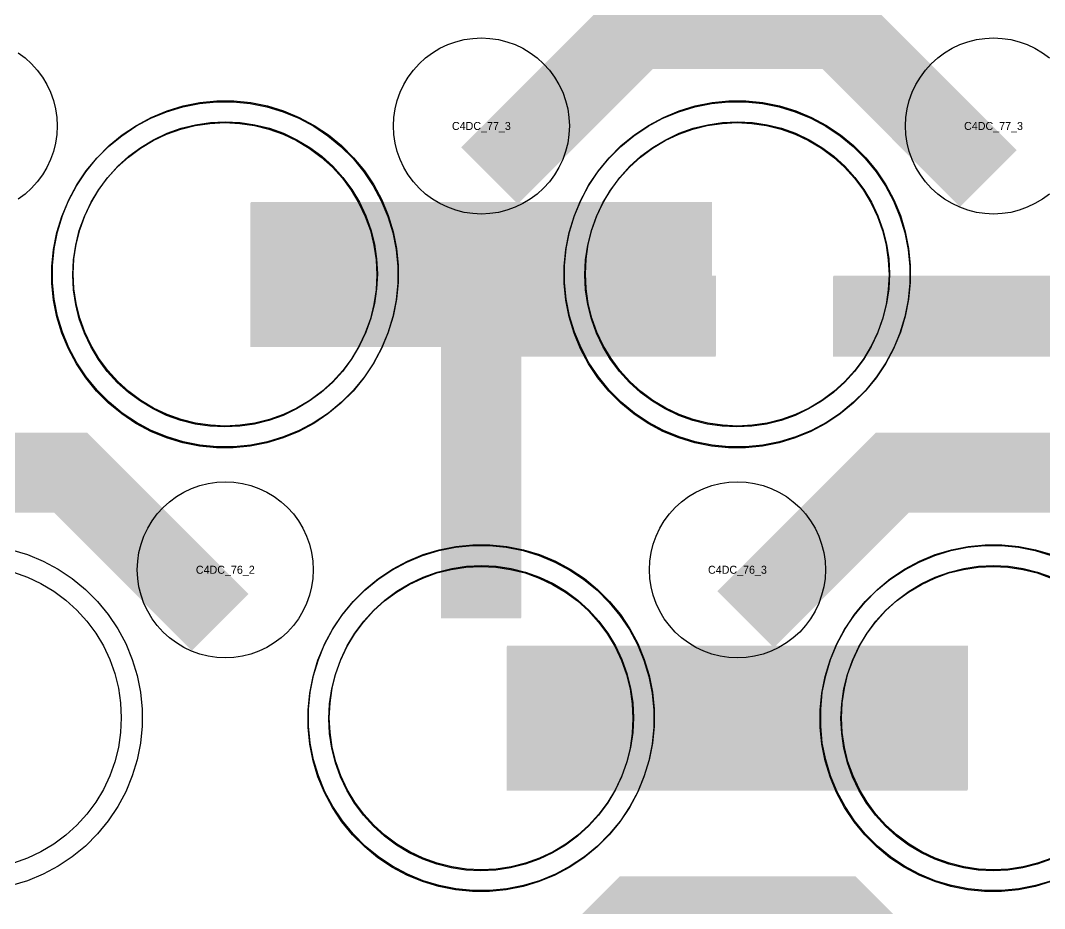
# Model space of a CAD drawing. Extents: x -11880 to 11880, y -14992 to 14992.
# Drawn here: x -11184 to -10864.1, y -4368.3 to -4091 of the extents above; entities that cross this region are included whole.
import ezdxf
from ezdxf.enums import TextEntityAlignment as Align

# ---------------------------------------------------------------- set-up
doc = ezdxf.new("R2010")
doc.units = 0
doc.header["$MEASUREMENT"] = 0
for name, color, linetype in [('GDS_775_DT_237', 138, 'CONTINUOUS'), ('RDL1_FS', 34, 'CONTINUOUS'), ('RDL_BS', 160, 'CONTINUOUS')]:
    doc.layers.add(name, color=color, linetype=linetype)

msp = doc.modelspace()

# ---------------------------------------------------------------- linework, layer by layer
at = {"layer": 'RDL1_FS', "color": 241, "true_color": 0xf7abae}
for points in [[(-11120.149, -4217.921), (-11124.806, -4217.692), (-11129.417, -4217.008), (-11133.94, -4215.876), (-11138.33, -4214.304), (-11142.544, -4212.312), (-11146.544, -4209.914), (-11150.289, -4207.136), (-11153.743, -4204.006), (-11156.873, -4200.552), (-11159.651, -4196.807), (-11162.049, -4192.807), (-11164.041, -4188.593), (-11165.613, -4184.203), (-11166.745, -4179.68), (-11167.429, -4175.069), (-11167.658, -4170.412), (-11167.429, -4165.755), (-11166.745, -4161.144), (-11165.613, -4156.621), (-11164.041, -4152.231), (-11162.049, -4148.017), (-11159.651, -4144.017), (-11156.873, -4140.272), (-11153.743, -4136.818), (-11150.289, -4133.688), (-11146.544, -4130.91), (-11142.544, -4128.512), (-11138.33, -4126.52), (-11133.94, -4124.948), (-11129.417, -4123.816), (-11124.806, -4123.132), (-11120.149, -4122.903), (-11115.492, -4123.132), (-11110.881, -4123.816), (-11106.358, -4124.948), (-11101.968, -4126.52), (-11097.754, -4128.512), (-11093.754, -4130.91), (-11090.009, -4133.688), (-11086.555, -4136.818), (-11083.425, -4140.272), (-11080.647, -4144.017), (-11078.249, -4148.017), (-11076.257, -4152.231), (-11074.685, -4156.621), (-11073.553, -4161.144), (-11072.869, -4165.755), (-11072.64, -4170.412), (-11072.869, -4175.069), (-11073.553, -4179.68), (-11074.685, -4184.203), (-11076.257, -4188.593), (-11078.249, -4192.807), (-11080.647, -4196.807), (-11083.425, -4200.552), (-11086.555, -4204.006), (-11090.009, -4207.136), (-11093.754, -4209.914), (-11097.754, -4212.312), (-11101.968, -4214.304), (-11106.358, -4215.876), (-11110.881, -4217.008), (-11115.492, -4217.692)], [(-10960.149, -4217.921), (-10964.806, -4217.692), (-10969.417, -4217.008), (-10973.94, -4215.876), (-10978.33, -4214.304), (-10982.544, -4212.312), (-10986.544, -4209.914), (-10990.289, -4207.136), (-10993.743, -4204.006), (-10996.873, -4200.552), (-10999.651, -4196.807), (-11002.049, -4192.807), (-11004.041, -4188.593), (-11005.613, -4184.203), (-11006.745, -4179.68), (-11007.429, -4175.069), (-11007.658, -4170.412), (-11007.429, -4165.755), (-11006.745, -4161.144), (-11005.613, -4156.621), (-11004.041, -4152.231), (-11002.049, -4148.017), (-10999.651, -4144.017), (-10996.873, -4140.272), (-10993.743, -4136.818), (-10990.289, -4133.688), (-10986.544, -4130.91), (-10982.544, -4128.512), (-10978.33, -4126.52), (-10973.94, -4124.948), (-10969.417, -4123.816), (-10964.806, -4123.132), (-10960.149, -4122.903), (-10955.492, -4123.132), (-10950.881, -4123.816), (-10946.358, -4124.948), (-10941.968, -4126.52), (-10937.754, -4128.512), (-10933.754, -4130.91), (-10930.009, -4133.688), (-10926.555, -4136.818), (-10923.425, -4140.272), (-10920.647, -4144.017), (-10918.249, -4148.017), (-10916.257, -4152.231), (-10914.685, -4156.621), (-10913.553, -4161.144), (-10912.869, -4165.755), (-10912.64, -4170.412), (-10912.869, -4175.069), (-10913.553, -4179.68), (-10914.685, -4184.203), (-10916.257, -4188.593), (-10918.249, -4192.807), (-10920.647, -4196.807), (-10923.425, -4200.552), (-10926.555, -4204.006), (-10930.009, -4207.136), (-10933.754, -4209.914), (-10937.754, -4212.312), (-10941.968, -4214.304), (-10946.358, -4215.876), (-10950.881, -4217.008), (-10955.492, -4217.692)], [(-11040.149, -4356.486), (-11044.806, -4356.257), (-11049.417, -4355.573), (-11053.94, -4354.441), (-11058.33, -4352.869), (-11062.544, -4350.877), (-11066.544, -4348.479), (-11070.289, -4345.701), (-11073.743, -4342.571), (-11076.873, -4339.117), (-11079.651, -4335.372), (-11082.049, -4331.372), (-11084.041, -4327.158), (-11085.613, -4322.768), (-11086.745, -4318.245), (-11087.429, -4313.634), (-11087.658, -4308.977), (-11087.429, -4304.32), (-11086.745, -4299.709), (-11085.613, -4295.186), (-11084.041, -4290.796), (-11082.049, -4286.582), (-11079.651, -4282.582), (-11076.873, -4278.837), (-11073.743, -4275.383), (-11070.289, -4272.253), (-11066.544, -4269.475), (-11062.544, -4267.077), (-11058.33, -4265.085), (-11053.94, -4263.513), (-11049.417, -4262.381), (-11044.806, -4261.697), (-11040.149, -4261.468), (-11035.492, -4261.697), (-11030.881, -4262.381), (-11026.358, -4263.513), (-11021.968, -4265.085), (-11017.754, -4267.077), (-11013.754, -4269.475), (-11010.009, -4272.253), (-11006.555, -4275.383), (-11003.425, -4278.837), (-11000.647, -4282.582), (-10998.249, -4286.582), (-10996.257, -4290.796), (-10994.685, -4295.186), (-10993.553, -4299.709), (-10992.869, -4304.32), (-10992.64, -4308.977), (-10992.869, -4313.634), (-10993.553, -4318.245), (-10994.685, -4322.768), (-10996.257, -4327.158), (-10998.249, -4331.372), (-11000.647, -4335.372), (-11003.425, -4339.117), (-11006.555, -4342.571), (-11010.009, -4345.701), (-11013.754, -4348.479), (-11017.754, -4350.877), (-11021.968, -4352.869), (-11026.358, -4354.441), (-11030.881, -4355.573), (-11035.492, -4356.257)]]:
    msp.add_lwpolyline(points, close=True, dxfattribs=at)
at = {"layer": 'RDL1_FS'}
for points in [[(-11120, -4217.639), (-11124.657, -4217.41), (-11129.268, -4216.726), (-11133.791, -4215.594), (-11138.181, -4214.022), (-11142.395, -4212.03), (-11146.395, -4209.632), (-11150.14, -4206.854), (-11153.594, -4203.724), (-11156.724, -4200.27), (-11159.502, -4196.525), (-11161.9, -4192.525), (-11163.892, -4188.311), (-11165.464, -4183.921), (-11166.596, -4179.398), (-11167.28, -4174.787), (-11167.509, -4170.13), (-11167.28, -4165.473), (-11166.596, -4160.862), (-11165.464, -4156.339), (-11163.892, -4151.949), (-11161.9, -4147.735), (-11159.502, -4143.735), (-11156.724, -4139.99), (-11153.594, -4136.536), (-11150.14, -4133.406), (-11146.395, -4130.628), (-11142.395, -4128.23), (-11138.181, -4126.238), (-11133.791, -4124.666), (-11129.268, -4123.534), (-11124.657, -4122.85), (-11120, -4122.621), (-11115.343, -4122.85), (-11110.732, -4123.534), (-11106.209, -4124.666), (-11101.819, -4126.238), (-11097.605, -4128.23), (-11093.605, -4130.628), (-11089.86, -4133.406), (-11086.406, -4136.536), (-11083.276, -4139.99), (-11080.498, -4143.735), (-11078.1, -4147.735), (-11076.108, -4151.949), (-11074.536, -4156.339), (-11073.404, -4160.862), (-11072.72, -4165.473), (-11072.491, -4170.13), (-11072.72, -4174.787), (-11073.404, -4179.398), (-11074.536, -4183.921), (-11076.108, -4188.311), (-11078.1, -4192.525), (-11080.498, -4196.525), (-11083.276, -4200.27), (-11086.406, -4203.724), (-11089.86, -4206.854), (-11093.605, -4209.632), (-11097.605, -4212.03), (-11101.819, -4214.022), (-11106.209, -4215.594), (-11110.732, -4216.726), (-11115.343, -4217.41)], [(-10960, -4217.639), (-10964.657, -4217.41), (-10969.268, -4216.726), (-10973.791, -4215.594), (-10978.181, -4214.022), (-10982.395, -4212.03), (-10986.395, -4209.632), (-10990.14, -4206.854), (-10993.594, -4203.724), (-10996.724, -4200.27), (-10999.502, -4196.525), (-11001.9, -4192.525), (-11003.892, -4188.311), (-11005.464, -4183.921), (-11006.596, -4179.398), (-11007.28, -4174.787), (-11007.509, -4170.13), (-11007.28, -4165.473), (-11006.596, -4160.862), (-11005.464, -4156.339), (-11003.892, -4151.949), (-11001.9, -4147.735), (-10999.502, -4143.735), (-10996.724, -4139.99), (-10993.594, -4136.536), (-10990.14, -4133.406), (-10986.395, -4130.628), (-10982.395, -4128.23), (-10978.181, -4126.238), (-10973.791, -4124.666), (-10969.268, -4123.534), (-10964.657, -4122.85), (-10960, -4122.621), (-10955.343, -4122.85), (-10950.732, -4123.534), (-10946.209, -4124.666), (-10941.819, -4126.238), (-10937.605, -4128.23), (-10933.605, -4130.628), (-10929.86, -4133.406), (-10926.406, -4136.536), (-10923.276, -4139.99), (-10920.498, -4143.735), (-10918.1, -4147.735), (-10916.108, -4151.949), (-10914.536, -4156.339), (-10913.404, -4160.862), (-10912.72, -4165.473), (-10912.491, -4170.13), (-10912.72, -4174.787), (-10913.404, -4179.398), (-10914.536, -4183.921), (-10916.108, -4188.311), (-10918.1, -4192.525), (-10920.498, -4196.525), (-10923.276, -4200.27), (-10926.406, -4203.724), (-10929.86, -4206.854), (-10933.605, -4209.632), (-10937.605, -4212.03), (-10941.819, -4214.022), (-10946.209, -4215.594), (-10950.732, -4216.726), (-10955.343, -4217.41)], [(-11040, -4356.204), (-11044.657, -4355.975), (-11049.268, -4355.291), (-11053.791, -4354.159), (-11058.181, -4352.587), (-11062.395, -4350.595), (-11066.395, -4348.197), (-11070.14, -4345.419), (-11073.594, -4342.289), (-11076.724, -4338.835), (-11079.502, -4335.09), (-11081.9, -4331.09), (-11083.892, -4326.876), (-11085.464, -4322.486), (-11086.596, -4317.963), (-11087.28, -4313.352), (-11087.509, -4308.695), (-11087.28, -4304.038), (-11086.596, -4299.427), (-11085.464, -4294.904), (-11083.892, -4290.514), (-11081.9, -4286.3), (-11079.502, -4282.3), (-11076.724, -4278.555), (-11073.594, -4275.101), (-11070.14, -4271.971), (-11066.395, -4269.193), (-11062.395, -4266.795), (-11058.181, -4264.803), (-11053.791, -4263.231), (-11049.268, -4262.099), (-11044.657, -4261.415), (-11040, -4261.186), (-11035.343, -4261.415), (-11030.732, -4262.099), (-11026.209, -4263.231), (-11021.819, -4264.803), (-11017.605, -4266.795), (-11013.605, -4269.193), (-11009.86, -4271.971), (-11006.406, -4275.101), (-11003.276, -4278.555), (-11000.498, -4282.3), (-10998.1, -4286.3), (-10996.108, -4290.514), (-10994.536, -4294.904), (-10993.404, -4299.427), (-10992.72, -4304.038), (-10992.491, -4308.695), (-10992.72, -4313.352), (-10993.404, -4317.963), (-10994.536, -4322.486), (-10996.108, -4326.876), (-10998.1, -4331.09), (-11000.498, -4335.09), (-11003.276, -4338.835), (-11006.406, -4342.289), (-11009.86, -4345.419), (-11013.605, -4348.197), (-11017.605, -4350.595), (-11021.819, -4352.587), (-11026.209, -4354.159), (-11030.732, -4355.291), (-11035.343, -4355.975)]]:
    msp.add_lwpolyline(points, close=True, dxfattribs=at)
at = {"layer": 'RDL1_FS', "color": 241, "true_color": 0xf7abae}
for points in [[(-11112.147, -4170.412, 45, 45, 0), (-11040.147, -4170.412, 45, 45, 0)], [(-11040.147, -4170.412, 45, 45, 0), (-10968.147, -4170.412, 45, 45, 0)], [(-11032.147, -4308.977, 45, 45, 0), (-10960.147, -4308.977, 45, 45, 0)], [(-10960.147, -4308.977, 45, 45, 0), (-10888.147, -4308.977, 45, 45, 0)]]:
    msp.add_lwpolyline(points, format="xyseb", dxfattribs=at)
at = {"layer": 'RDL1_FS'}
for points in [[(-11111.998, -4170.13, 45, 45, 0), (-11039.998, -4170.13, 45, 45, 0)], [(-11039.998, -4170.13, 45, 45, 0), (-10967.998, -4170.13, 45, 45, 0)], [(-11031.998, -4308.695, 45, 45, 0), (-10959.998, -4308.695, 45, 45, 0)], [(-10959.998, -4308.695, 45, 45, 0), (-10887.998, -4308.695, 45, 45, 0)]]:
    msp.add_lwpolyline(points, format="xyseb", dxfattribs=at)
for points in [[(-10861.819, -4352.587), (-10866.209, -4354.159), (-10870.732, -4355.291), (-10875.343, -4355.975), (-10880, -4356.204), (-10884.657, -4355.975), (-10889.268, -4355.291), (-10893.791, -4354.159), (-10898.181, -4352.587), (-10902.395, -4350.595), (-10906.395, -4348.197), (-10910.14, -4345.419), (-10913.594, -4342.289), (-10916.724, -4338.835), (-10919.502, -4335.09), (-10921.9, -4331.09), (-10923.892, -4326.876), (-10925.464, -4322.486), (-10926.596, -4317.963), (-10927.28, -4313.352), (-10927.509, -4308.695), (-10927.28, -4304.038), (-10926.596, -4299.427), (-10925.464, -4294.904), (-10923.892, -4290.514), (-10921.9, -4286.3), (-10919.502, -4282.3), (-10916.724, -4278.555), (-10913.594, -4275.101), (-10910.14, -4271.971), (-10906.395, -4269.193), (-10902.395, -4266.795), (-10898.181, -4264.803), (-10893.791, -4263.231), (-10889.268, -4262.099), (-10884.657, -4261.415), (-10880, -4261.186), (-10875.343, -4261.415), (-10870.732, -4262.099), (-10866.209, -4263.231), (-10861.819, -4264.803)], [(-11186.209, -4263.231), (-11181.819, -4264.803), (-11177.605, -4266.795), (-11173.605, -4269.193), (-11169.86, -4271.971), (-11166.406, -4275.101), (-11163.276, -4278.555), (-11160.498, -4282.3), (-11158.1, -4286.3), (-11156.108, -4290.514), (-11154.536, -4294.904), (-11153.404, -4299.427), (-11152.72, -4304.038), (-11152.491, -4308.695), (-11152.72, -4313.352), (-11153.404, -4317.963), (-11154.536, -4322.486), (-11156.108, -4326.876), (-11158.1, -4331.09), (-11160.498, -4335.09), (-11163.276, -4338.835), (-11166.406, -4342.289), (-11169.86, -4345.419), (-11173.605, -4348.197), (-11177.605, -4350.595), (-11181.819, -4352.587), (-11186.209, -4354.159)]]:
    msp.add_lwpolyline(points, dxfattribs=at)
at = {"layer": 'RDL1_FS', "color": 241, "true_color": 0xf7abae}
msp.add_lwpolyline([(-10861.968, -4352.869), (-10866.358, -4354.441), (-10870.881, -4355.573), (-10875.492, -4356.257), (-10880.149, -4356.486), (-10884.806, -4356.257), (-10889.417, -4355.573), (-10893.94, -4354.441), (-10898.33, -4352.869), (-10902.544, -4350.877), (-10906.544, -4348.479), (-10910.289, -4345.701), (-10913.743, -4342.571), (-10916.873, -4339.117), (-10919.651, -4335.372), (-10922.049, -4331.372), (-10924.041, -4327.158), (-10925.613, -4322.768), (-10926.745, -4318.245), (-10927.429, -4313.634), (-10927.658, -4308.977), (-10927.429, -4304.32), (-10926.745, -4299.709), (-10925.613, -4295.186), (-10924.041, -4290.796), (-10922.049, -4286.582), (-10919.651, -4282.582), (-10916.873, -4278.837), (-10913.743, -4275.383), (-10910.289, -4272.253), (-10906.544, -4269.475), (-10902.544, -4267.077), (-10898.33, -4265.085), (-10893.94, -4263.513), (-10889.417, -4262.381), (-10884.806, -4261.697), (-10880.149, -4261.468), (-10875.492, -4261.697), (-10870.881, -4262.381), (-10866.358, -4263.513), (-10861.968, -4265.085)], dxfattribs=at)
at = {"layer": 'RDL_BS'}
for points in [[(-11037.438, -4139.444, 25, 25, 0), (-10991.623, -4093.629, 25, 25, 0), (-10958.07, -4093.629, 25, 25, 0)], [(-10881.599, -4140.343, 25, 25, 0), (-10928.313, -4093.629, 25, 25, 0), (-10958.071, -4093.629, 25, 25, 0)], [(-11040, -4277.44, 25, 25, 0), (-11040, -4170.663, 25, 25, 0)], [(-11040, -4277.44, 25, 25, 0), (-11040, -4170.663, 25, 25, 0)], [(-11052.5, -4183.163, 25, 25, 0), (-10987.833, -4183.163, 25, 25, 0)], [(-11052.5, -4183.163, 25, 25, 0), (-10966.667, -4183.163, 25, 25, 0)], [(-10929.984, -4183.143, 25, 25, 0), (-10820.719, -4183.143, 25, 25, 0)], [(-11121.599, -4278.908, 25, 25, 0), (-11168.313, -4232.194, 25, 25, 0), (-11198.071, -4232.194, 25, 25, 0)], [(-10957.438, -4278.009, 25, 25, 0), (-10911.623, -4232.194, 25, 25, 0), (-10878.07, -4232.194, 25, 25, 0)], [(-10801.599, -4278.908, 25, 25, 0), (-10848.313, -4232.194, 25, 25, 0), (-10878.071, -4232.194, 25, 25, 0)], [(-11037.438, -4416.574, 25, 25, 0), (-10991.623, -4370.759, 25, 25, 0), (-10958.07, -4370.759, 25, 25, 0)], [(-10881.599, -4417.473, 25, 25, 0), (-10928.313, -4370.759, 25, 25, 0), (-10958.071, -4370.759, 25, 25, 0)]]:
    msp.add_lwpolyline(points, format="xyseb", dxfattribs=at)
for points in [[(-11040, -4151.436), (-11042.693, -4151.304), (-11045.365, -4150.908), (-11047.984, -4150.251), (-11050.519, -4149.344), (-11052.956, -4148.192), (-11055.28, -4146.799), (-11057.443, -4145.196), (-11059.442, -4143.384), (-11061.254, -4141.385), (-11062.857, -4139.222), (-11064.25, -4136.898), (-11065.402, -4134.461), (-11066.309, -4131.926), (-11066.966, -4129.307), (-11067.362, -4126.635), (-11067.494, -4123.942), (-11067.362, -4121.249), (-11066.966, -4118.577), (-11066.309, -4115.958), (-11065.402, -4113.423), (-11064.25, -4110.986), (-11062.857, -4108.662), (-11061.254, -4106.499), (-11059.442, -4104.5), (-11057.443, -4102.688), (-11055.28, -4101.085), (-11052.956, -4099.692), (-11050.519, -4098.54), (-11047.984, -4097.633), (-11045.365, -4096.976), (-11042.693, -4096.58), (-11040, -4096.448), (-11037.307, -4096.58), (-11034.635, -4096.976), (-11032.016, -4097.633), (-11029.481, -4098.54), (-11027.044, -4099.692), (-11024.72, -4101.085), (-11022.557, -4102.688), (-11020.558, -4104.5), (-11018.746, -4106.499), (-11017.143, -4108.662), (-11015.75, -4110.986), (-11014.598, -4113.423), (-11013.691, -4115.958), (-11013.034, -4118.577), (-11012.638, -4121.249), (-11012.506, -4123.942), (-11012.638, -4126.635), (-11013.034, -4129.307), (-11013.691, -4131.926), (-11014.598, -4134.461), (-11015.75, -4136.898), (-11017.143, -4139.222), (-11018.746, -4141.385), (-11020.558, -4143.384), (-11022.557, -4145.196), (-11024.72, -4146.799), (-11027.044, -4148.192), (-11029.481, -4149.344), (-11032.016, -4150.251), (-11034.635, -4150.908), (-11037.307, -4151.304)], [(-11122.644, -4224.13), (-11127.938, -4223.613), (-11133.165, -4222.567), (-11138.205, -4221.036), (-11143.115, -4219.005), (-11147.777, -4216.513), (-11152.191, -4213.566), (-11156.292, -4210.204), (-11160.074, -4206.422), (-11163.436, -4202.321), (-11166.383, -4197.907), (-11168.875, -4193.245), (-11170.906, -4188.335), (-11172.437, -4183.295), (-11173.483, -4178.068), (-11174, -4172.774), (-11174, -4167.486), (-11173.483, -4162.192), (-11172.437, -4156.965), (-11170.906, -4151.925), (-11168.875, -4147.015), (-11166.383, -4142.353), (-11163.436, -4137.939), (-11160.074, -4133.838), (-11156.292, -4130.056), (-11152.191, -4126.694), (-11147.777, -4123.747), (-11143.115, -4121.255), (-11138.205, -4119.224), (-11133.165, -4117.693), (-11127.938, -4116.647), (-11122.644, -4116.13), (-11117.356, -4116.13), (-11112.062, -4116.647), (-11106.835, -4117.693), (-11101.795, -4119.224), (-11096.885, -4121.255), (-11092.223, -4123.747), (-11087.809, -4126.694), (-11083.708, -4130.056), (-11079.926, -4133.838), (-11076.564, -4137.939), (-11073.617, -4142.353), (-11071.125, -4147.015), (-11069.094, -4151.925), (-11067.563, -4156.965), (-11066.517, -4162.192), (-11066, -4167.486), (-11066, -4172.774), (-11066.517, -4178.068), (-11067.563, -4183.295), (-11069.094, -4188.335), (-11071.125, -4193.245), (-11073.617, -4197.907), (-11076.564, -4202.321), (-11079.926, -4206.422), (-11083.708, -4210.204), (-11087.809, -4213.566), (-11092.223, -4216.513), (-11096.885, -4219.005), (-11101.795, -4221.036), (-11106.835, -4222.567), (-11112.062, -4223.613), (-11117.356, -4224.13)], [(-10962.644, -4224.13), (-10967.938, -4223.613), (-10973.165, -4222.567), (-10978.205, -4221.036), (-10983.115, -4219.005), (-10987.777, -4216.513), (-10992.191, -4213.566), (-10996.292, -4210.204), (-11000.074, -4206.422), (-11003.436, -4202.321), (-11006.383, -4197.907), (-11008.875, -4193.245), (-11010.906, -4188.335), (-11012.437, -4183.295), (-11013.483, -4178.068), (-11014, -4172.774), (-11014, -4167.486), (-11013.483, -4162.192), (-11012.437, -4156.965), (-11010.906, -4151.925), (-11008.875, -4147.015), (-11006.383, -4142.353), (-11003.436, -4137.939), (-11000.074, -4133.838), (-10996.292, -4130.056), (-10992.191, -4126.694), (-10987.777, -4123.747), (-10983.115, -4121.255), (-10978.205, -4119.224), (-10973.165, -4117.693), (-10967.938, -4116.647), (-10962.644, -4116.13), (-10957.356, -4116.13), (-10952.062, -4116.647), (-10946.835, -4117.693), (-10941.795, -4119.224), (-10936.885, -4121.255), (-10932.223, -4123.747), (-10927.809, -4126.694), (-10923.708, -4130.056), (-10919.926, -4133.838), (-10916.564, -4137.939), (-10913.617, -4142.353), (-10911.125, -4147.015), (-10909.094, -4151.925), (-10907.563, -4156.965), (-10906.517, -4162.192), (-10906, -4167.486), (-10906, -4172.774), (-10906.517, -4178.068), (-10907.563, -4183.295), (-10909.094, -4188.335), (-10911.125, -4193.245), (-10913.617, -4197.907), (-10916.564, -4202.321), (-10919.926, -4206.422), (-10923.708, -4210.204), (-10927.809, -4213.566), (-10932.223, -4216.513), (-10936.885, -4219.005), (-10941.795, -4221.036), (-10946.835, -4222.567), (-10952.062, -4223.613), (-10957.356, -4224.13)], [(-11120, -4290.001), (-11122.693, -4289.869), (-11125.365, -4289.473), (-11127.984, -4288.816), (-11130.519, -4287.909), (-11132.956, -4286.757), (-11135.28, -4285.364), (-11137.443, -4283.761), (-11139.442, -4281.949), (-11141.254, -4279.95), (-11142.857, -4277.787), (-11144.25, -4275.463), (-11145.402, -4273.026), (-11146.309, -4270.491), (-11146.966, -4267.872), (-11147.362, -4265.2), (-11147.494, -4262.507), (-11147.362, -4259.814), (-11146.966, -4257.142), (-11146.309, -4254.523), (-11145.402, -4251.988), (-11144.25, -4249.551), (-11142.857, -4247.227), (-11141.254, -4245.064), (-11139.442, -4243.065), (-11137.443, -4241.253), (-11135.28, -4239.65), (-11132.956, -4238.257), (-11130.519, -4237.105), (-11127.984, -4236.198), (-11125.365, -4235.541), (-11122.693, -4235.145), (-11120, -4235.013), (-11117.307, -4235.145), (-11114.635, -4235.541), (-11112.016, -4236.198), (-11109.481, -4237.105), (-11107.044, -4238.257), (-11104.72, -4239.65), (-11102.557, -4241.253), (-11100.558, -4243.065), (-11098.746, -4245.064), (-11097.143, -4247.227), (-11095.75, -4249.551), (-11094.598, -4251.988), (-11093.691, -4254.523), (-11093.034, -4257.142), (-11092.638, -4259.814), (-11092.506, -4262.507), (-11092.638, -4265.2), (-11093.034, -4267.872), (-11093.691, -4270.491), (-11094.598, -4273.026), (-11095.75, -4275.463), (-11097.143, -4277.787), (-11098.746, -4279.95), (-11100.558, -4281.949), (-11102.557, -4283.761), (-11104.72, -4285.364), (-11107.044, -4286.757), (-11109.481, -4287.909), (-11112.016, -4288.816), (-11114.635, -4289.473), (-11117.307, -4289.869)], [(-10960, -4290.001), (-10962.693, -4289.869), (-10965.365, -4289.473), (-10967.984, -4288.816), (-10970.519, -4287.909), (-10972.956, -4286.757), (-10975.28, -4285.364), (-10977.443, -4283.761), (-10979.442, -4281.949), (-10981.254, -4279.95), (-10982.857, -4277.787), (-10984.25, -4275.463), (-10985.402, -4273.026), (-10986.309, -4270.491), (-10986.966, -4267.872), (-10987.362, -4265.2), (-10987.494, -4262.507), (-10987.362, -4259.814), (-10986.966, -4257.142), (-10986.309, -4254.523), (-10985.402, -4251.988), (-10984.25, -4249.551), (-10982.857, -4247.227), (-10981.254, -4245.064), (-10979.442, -4243.065), (-10977.443, -4241.253), (-10975.28, -4239.65), (-10972.956, -4238.257), (-10970.519, -4237.105), (-10967.984, -4236.198), (-10965.365, -4235.541), (-10962.693, -4235.145), (-10960, -4235.013), (-10957.307, -4235.145), (-10954.635, -4235.541), (-10952.016, -4236.198), (-10949.481, -4237.105), (-10947.044, -4238.257), (-10944.72, -4239.65), (-10942.557, -4241.253), (-10940.558, -4243.065), (-10938.746, -4245.064), (-10937.143, -4247.227), (-10935.75, -4249.551), (-10934.598, -4251.988), (-10933.691, -4254.523), (-10933.034, -4257.142), (-10932.638, -4259.814), (-10932.506, -4262.507), (-10932.638, -4265.2), (-10933.034, -4267.872), (-10933.691, -4270.491), (-10934.598, -4273.026), (-10935.75, -4275.463), (-10937.143, -4277.787), (-10938.746, -4279.95), (-10940.558, -4281.949), (-10942.557, -4283.761), (-10944.72, -4285.364), (-10947.044, -4286.757), (-10949.481, -4287.909), (-10952.016, -4288.816), (-10954.635, -4289.473), (-10957.307, -4289.869)], [(-11042.644, -4362.695), (-11047.938, -4362.178), (-11053.165, -4361.132), (-11058.205, -4359.601), (-11063.115, -4357.57), (-11067.777, -4355.078), (-11072.191, -4352.131), (-11076.292, -4348.769), (-11080.074, -4344.987), (-11083.436, -4340.886), (-11086.383, -4336.472), (-11088.875, -4331.81), (-11090.906, -4326.9), (-11092.437, -4321.86), (-11093.483, -4316.633), (-11094, -4311.339), (-11094, -4306.051), (-11093.483, -4300.757), (-11092.437, -4295.53), (-11090.906, -4290.49), (-11088.875, -4285.58), (-11086.383, -4280.918), (-11083.436, -4276.504), (-11080.074, -4272.403), (-11076.292, -4268.621), (-11072.191, -4265.259), (-11067.777, -4262.312), (-11063.115, -4259.82), (-11058.205, -4257.789), (-11053.165, -4256.258), (-11047.938, -4255.212), (-11042.644, -4254.695), (-11037.356, -4254.695), (-11032.062, -4255.212), (-11026.835, -4256.258), (-11021.795, -4257.789), (-11016.885, -4259.82), (-11012.223, -4262.312), (-11007.809, -4265.259), (-11003.708, -4268.621), (-10999.926, -4272.403), (-10996.564, -4276.504), (-10993.617, -4280.918), (-10991.125, -4285.58), (-10989.094, -4290.49), (-10987.563, -4295.53), (-10986.517, -4300.757), (-10986, -4306.051), (-10986, -4311.339), (-10986.517, -4316.633), (-10987.563, -4321.86), (-10989.094, -4326.9), (-10991.125, -4331.81), (-10993.617, -4336.472), (-10996.564, -4340.886), (-10999.926, -4344.987), (-11003.708, -4348.769), (-11007.809, -4352.131), (-11012.223, -4355.078), (-11016.885, -4357.57), (-11021.795, -4359.601), (-11026.835, -4361.132), (-11032.062, -4362.178), (-11037.356, -4362.695)]]:
    msp.add_lwpolyline(points, close=True, dxfattribs=at)
for points in [[(-10862.557, -4145.196), (-10864.72, -4146.799), (-10867.044, -4148.192), (-10869.481, -4149.344), (-10872.016, -4150.251), (-10874.635, -4150.908), (-10877.307, -4151.304), (-10880, -4151.436), (-10882.693, -4151.304), (-10885.365, -4150.908), (-10887.984, -4150.251), (-10890.519, -4149.344), (-10892.956, -4148.192), (-10895.28, -4146.799), (-10897.443, -4145.196), (-10899.442, -4143.384), (-10901.254, -4141.385), (-10902.857, -4139.222), (-10904.25, -4136.898), (-10905.402, -4134.461), (-10906.309, -4131.926), (-10906.966, -4129.307), (-10907.362, -4126.635), (-10907.494, -4123.942), (-10907.362, -4121.249), (-10906.966, -4118.577), (-10906.309, -4115.958), (-10905.402, -4113.423), (-10904.25, -4110.986), (-10902.857, -4108.662), (-10901.254, -4106.499), (-10899.442, -4104.5), (-10897.443, -4102.688), (-10895.28, -4101.085), (-10892.956, -4099.692), (-10890.519, -4098.54), (-10887.984, -4097.633), (-10885.365, -4096.976), (-10882.693, -4096.58), (-10880, -4096.448), (-10877.307, -4096.58), (-10874.635, -4096.976), (-10872.016, -4097.633), (-10869.481, -4098.54), (-10867.044, -4099.692), (-10864.72, -4101.085), (-10862.557, -4102.688)], [(-11184.72, -4101.085), (-11182.557, -4102.688), (-11180.558, -4104.5), (-11178.746, -4106.499), (-11177.143, -4108.662), (-11175.75, -4110.986), (-11174.598, -4113.423), (-11173.691, -4115.958), (-11173.034, -4118.577), (-11172.638, -4121.249), (-11172.506, -4123.942), (-11172.638, -4126.635), (-11173.034, -4129.307), (-11173.691, -4131.926), (-11174.598, -4134.461), (-11175.75, -4136.898), (-11177.143, -4139.222), (-11178.746, -4141.385), (-11180.558, -4143.384), (-11182.557, -4145.196), (-11184.72, -4146.799)], [(-10861.795, -4359.601), (-10866.835, -4361.132), (-10872.062, -4362.178), (-10877.356, -4362.695), (-10882.644, -4362.695), (-10887.938, -4362.178), (-10893.165, -4361.132), (-10898.205, -4359.601), (-10903.115, -4357.57), (-10907.777, -4355.078), (-10912.191, -4352.131), (-10916.292, -4348.769), (-10920.074, -4344.987), (-10923.436, -4340.886), (-10926.383, -4336.472), (-10928.875, -4331.81), (-10930.906, -4326.9), (-10932.437, -4321.86), (-10933.483, -4316.633), (-10934, -4311.339), (-10934, -4306.051), (-10933.483, -4300.757), (-10932.437, -4295.53), (-10930.906, -4290.49), (-10928.875, -4285.58), (-10926.383, -4280.918), (-10923.436, -4276.504), (-10920.074, -4272.403), (-10916.292, -4268.621), (-10912.191, -4265.259), (-10907.777, -4262.312), (-10903.115, -4259.82), (-10898.205, -4257.789), (-10893.165, -4256.258), (-10887.938, -4255.212), (-10882.644, -4254.695), (-10877.356, -4254.695), (-10872.062, -4255.212), (-10866.835, -4256.258), (-10861.795, -4257.789)], [(-11186.835, -4256.258), (-11181.795, -4257.789), (-11176.885, -4259.82), (-11172.223, -4262.312), (-11167.809, -4265.259), (-11163.708, -4268.621), (-11159.926, -4272.403), (-11156.564, -4276.504), (-11153.617, -4280.918), (-11151.125, -4285.58), (-11149.094, -4290.49), (-11147.563, -4295.53), (-11146.517, -4300.757), (-11146, -4306.051), (-11146, -4311.339), (-11146.517, -4316.633), (-11147.563, -4321.86), (-11149.094, -4326.9), (-11151.125, -4331.81), (-11153.617, -4336.472), (-11156.564, -4340.886), (-11159.926, -4344.987), (-11163.708, -4348.769), (-11167.809, -4352.131), (-11172.223, -4355.078), (-11176.885, -4357.57), (-11181.795, -4359.601), (-11186.835, -4361.132)]]:
    msp.add_lwpolyline(points, dxfattribs=at)
at = {"layer": 'RDL_BS', "color": 241, "true_color": 0xf7abae}
for points in [[(-11122.793, -4224.412), (-11128.087, -4223.895), (-11133.314, -4222.849), (-11138.354, -4221.318), (-11143.264, -4219.287), (-11147.926, -4216.795), (-11152.34, -4213.848), (-11156.441, -4210.486), (-11160.223, -4206.704), (-11163.585, -4202.603), (-11166.532, -4198.189), (-11169.024, -4193.527), (-11171.055, -4188.617), (-11172.586, -4183.577), (-11173.632, -4178.35), (-11174.149, -4173.056), (-11174.149, -4167.768), (-11173.632, -4162.474), (-11172.586, -4157.247), (-11171.055, -4152.207), (-11169.024, -4147.297), (-11166.532, -4142.635), (-11163.585, -4138.221), (-11160.223, -4134.12), (-11156.441, -4130.338), (-11152.34, -4126.976), (-11147.926, -4124.029), (-11143.264, -4121.537), (-11138.354, -4119.506), (-11133.314, -4117.975), (-11128.087, -4116.929), (-11122.793, -4116.412), (-11117.505, -4116.412), (-11112.211, -4116.929), (-11106.984, -4117.975), (-11101.944, -4119.506), (-11097.034, -4121.537), (-11092.372, -4124.029), (-11087.958, -4126.976), (-11083.857, -4130.338), (-11080.075, -4134.12), (-11076.713, -4138.221), (-11073.766, -4142.635), (-11071.274, -4147.297), (-11069.243, -4152.207), (-11067.712, -4157.247), (-11066.666, -4162.474), (-11066.149, -4167.768), (-11066.149, -4173.056), (-11066.666, -4178.35), (-11067.712, -4183.577), (-11069.243, -4188.617), (-11071.274, -4193.527), (-11073.766, -4198.189), (-11076.713, -4202.603), (-11080.075, -4206.704), (-11083.857, -4210.486), (-11087.958, -4213.848), (-11092.372, -4216.795), (-11097.034, -4219.287), (-11101.944, -4221.318), (-11106.984, -4222.849), (-11112.211, -4223.895), (-11117.505, -4224.412)], [(-10962.793, -4224.412), (-10968.087, -4223.895), (-10973.314, -4222.849), (-10978.354, -4221.318), (-10983.264, -4219.287), (-10987.926, -4216.795), (-10992.34, -4213.848), (-10996.441, -4210.486), (-11000.223, -4206.704), (-11003.585, -4202.603), (-11006.532, -4198.189), (-11009.024, -4193.527), (-11011.055, -4188.617), (-11012.586, -4183.577), (-11013.632, -4178.35), (-11014.149, -4173.056), (-11014.149, -4167.768), (-11013.632, -4162.474), (-11012.586, -4157.247), (-11011.055, -4152.207), (-11009.024, -4147.297), (-11006.532, -4142.635), (-11003.585, -4138.221), (-11000.223, -4134.12), (-10996.441, -4130.338), (-10992.34, -4126.976), (-10987.926, -4124.029), (-10983.264, -4121.537), (-10978.354, -4119.506), (-10973.314, -4117.975), (-10968.087, -4116.929), (-10962.793, -4116.412), (-10957.505, -4116.412), (-10952.211, -4116.929), (-10946.984, -4117.975), (-10941.944, -4119.506), (-10937.034, -4121.537), (-10932.372, -4124.029), (-10927.958, -4126.976), (-10923.857, -4130.338), (-10920.075, -4134.12), (-10916.713, -4138.221), (-10913.766, -4142.635), (-10911.274, -4147.297), (-10909.243, -4152.207), (-10907.712, -4157.247), (-10906.666, -4162.474), (-10906.149, -4167.768), (-10906.149, -4173.056), (-10906.666, -4178.35), (-10907.712, -4183.577), (-10909.243, -4188.617), (-10911.274, -4193.527), (-10913.766, -4198.189), (-10916.713, -4202.603), (-10920.075, -4206.704), (-10923.857, -4210.486), (-10927.958, -4213.848), (-10932.372, -4216.795), (-10937.034, -4219.287), (-10941.944, -4221.318), (-10946.984, -4222.849), (-10952.211, -4223.895), (-10957.505, -4224.412)], [(-11042.793, -4362.977), (-11048.087, -4362.46), (-11053.314, -4361.414), (-11058.354, -4359.883), (-11063.264, -4357.852), (-11067.926, -4355.36), (-11072.34, -4352.413), (-11076.441, -4349.051), (-11080.223, -4345.269), (-11083.585, -4341.168), (-11086.532, -4336.754), (-11089.024, -4332.092), (-11091.055, -4327.182), (-11092.586, -4322.142), (-11093.632, -4316.915), (-11094.149, -4311.621), (-11094.149, -4306.333), (-11093.632, -4301.039), (-11092.586, -4295.812), (-11091.055, -4290.772), (-11089.024, -4285.862), (-11086.532, -4281.2), (-11083.585, -4276.786), (-11080.223, -4272.685), (-11076.441, -4268.903), (-11072.34, -4265.541), (-11067.926, -4262.594), (-11063.264, -4260.102), (-11058.354, -4258.071), (-11053.314, -4256.54), (-11048.087, -4255.494), (-11042.793, -4254.977), (-11037.505, -4254.977), (-11032.211, -4255.494), (-11026.984, -4256.54), (-11021.944, -4258.071), (-11017.034, -4260.102), (-11012.372, -4262.594), (-11007.958, -4265.541), (-11003.857, -4268.903), (-11000.075, -4272.685), (-10996.713, -4276.786), (-10993.766, -4281.2), (-10991.274, -4285.862), (-10989.243, -4290.772), (-10987.712, -4295.812), (-10986.666, -4301.039), (-10986.149, -4306.333), (-10986.149, -4311.621), (-10986.666, -4316.915), (-10987.712, -4322.142), (-10989.243, -4327.182), (-10991.274, -4332.092), (-10993.766, -4336.754), (-10996.713, -4341.168), (-11000.075, -4345.269), (-11003.857, -4349.051), (-11007.958, -4352.413), (-11012.372, -4355.36), (-11017.034, -4357.852), (-11021.944, -4359.883), (-11026.984, -4361.414), (-11032.211, -4362.46), (-11037.505, -4362.977)]]:
    msp.add_lwpolyline(points, close=True, dxfattribs=at)
for points in [[(-11040.149, -4277.722, 25, 25, 0), (-11040.149, -4170.945, 25, 25, 0)], [(-11040.149, -4277.722, 25, 25, 0), (-11040.149, -4170.945, 25, 25, 0)], [(-11052.649, -4183.445, 25, 25, 0), (-10987.982, -4183.445, 25, 25, 0)], [(-11052.649, -4183.445, 25, 25, 0), (-10966.816, -4183.445, 25, 25, 0)], [(-10930.133, -4183.425, 25, 25, 0), (-10820.868, -4183.425, 25, 25, 0)]]:
    msp.add_lwpolyline(points, format="xyseb", dxfattribs=at)
msp.add_lwpolyline([(-10861.944, -4359.883), (-10866.984, -4361.414), (-10872.211, -4362.46), (-10877.505, -4362.977), (-10882.793, -4362.977), (-10888.087, -4362.46), (-10893.314, -4361.414), (-10898.354, -4359.883), (-10903.264, -4357.852), (-10907.926, -4355.36), (-10912.34, -4352.413), (-10916.441, -4349.051), (-10920.223, -4345.269), (-10923.585, -4341.168), (-10926.532, -4336.754), (-10929.024, -4332.092), (-10931.055, -4327.182), (-10932.586, -4322.142), (-10933.632, -4316.915), (-10934.149, -4311.621), (-10934.149, -4306.333), (-10933.632, -4301.039), (-10932.586, -4295.812), (-10931.055, -4290.772), (-10929.024, -4285.862), (-10926.532, -4281.2), (-10923.585, -4276.786), (-10920.223, -4272.685), (-10916.441, -4268.903), (-10912.34, -4265.541), (-10907.926, -4262.594), (-10903.264, -4260.102), (-10898.354, -4258.071), (-10893.314, -4256.54), (-10888.087, -4255.494), (-10882.793, -4254.977), (-10877.505, -4254.977), (-10872.211, -4255.494), (-10866.984, -4256.54), (-10861.944, -4258.071)], dxfattribs=at)

# ---------------------------------------------------------------- texts
at = {"layer": 'GDS_775_DT_237'}
for s, p in [('C4DC_77_3', (-11040, -4123.942)), ('C4DC_77_3', (-11040, -4123.942)), ('C4DC_77_3', (-10880, -4123.942)), ('C4DC_77_3', (-10880, -4123.942)), ('C4DC_76_2', (-11120, -4262.507)), ('C4DC_76_2', (-11120, -4262.507)), ('C4DC_76_3', (-10960, -4262.507)), ('C4DC_76_3', (-10960, -4262.507))]:
    msp.add_text(s, height=2.5, dxfattribs=at).set_placement(p, align=Align.MIDDLE_CENTER)

doc.saveas('drawing.dxf')
